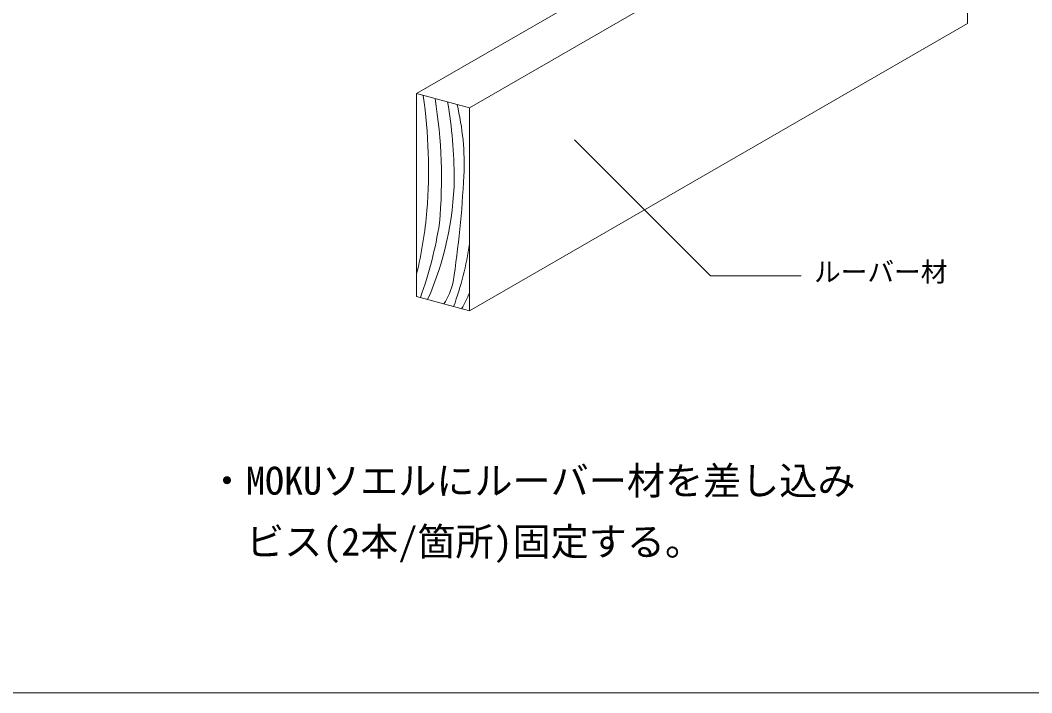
# Model space of a CAD drawing. Units: millimetres on the paper. Extents: x -205 to 205, y -143 to 143.
# Drawn here: x 38.81 to 88.6, y -40.65 to -7.53 of the extents above; entities that cross this region are included whole.
import ezdxf
from ezdxf.enums import TextEntityAlignment as Align

# ---------------------------------------------------------------- set-up
doc = ezdxf.new("R2010")
doc.units = ezdxf.units.MM
for name, color, linetype, lineweight in [('4-6_文字__矢印', 7, 'Continuous', 18), ('4-D_パネル', 4, 'Continuous', 18), ('F-3_野縁', 3, 'Continuous', 18)]:
    doc.layers.add(name, color=color, linetype=linetype, lineweight=lineweight)
doc.styles.add('ＭＳ ゴシック', font='')
doc.styles.get('ＭＳ ゴシック').set_extended_font_data('MS Gothic')

msp = doc.modelspace()

# ---------------------------------------------------------------- linework, layer by layer
at = {"layer": '4-6_文字__矢印'}
msp.add_lwpolyline([(77.255, -20.113), (72.794, -20.113), (66.101, -13.42)], dxfattribs=at)
at = {"layer": '4-D_パネル'}
for p, q in [((60.927, -11.84), (85.439, 2.312)), ((85.439, 2.312), (85.439, -7.688)), ((58.319, -11.141), (77.553, -0.036)), ((60.927, -21.84), (85.439, -7.688)), ((58.319, -11.141), (58.319, -21.141)), ((58.319, -11.141), (60.927, -11.84)), ((60.927, -11.84), (60.927, -21.84)), ((58.319, -21.141), (60.927, -21.84))]:
    msp.add_line(p, q, dxfattribs=at)
for centre, radius, start, end in [((33.062, -14.908), 25.849, 355.5684, 8.1835), ((34.544, -15.328), 25.004, 354.9641, 9.0714), ((36.753, -15.46), 23.427, 0.2719, 9.6036), ((48.332, -14.592), 12.332, 357.1741, 13.6815), ((44.702, -15.046), 15.481, 336.222, 358.881), ((11.627, -12.839), 49.079, 351.1213, 357.2425), ((39.313, -15.303), 19.586, 346.018, 355.3065), ((39.842, -14.443), 19.85, 340.1245, 351.0736), ((45.129, -16.204), 15.97, 340.1341, 351.569), ((56.901, -19.709), 3.294, 327.0304, 347.6285), ((53.681, -17.861), 7.88, 330.5378, 336.8502)]:
    msp.add_arc(centre, radius, start, end, dxfattribs=at)
at = {"layer": 'F-3_野縁'}
msp.add_line((-45.25, -40.65), (191, -40.65), dxfattribs=at)

# ---------------------------------------------------------------- texts
at = {"layer": '4-6_文字__矢印', "style": 'ＭＳ ゴシック'}
for s, height, p in [('ルーバー材', 0.9622, (77.89, -20.688)), ('・MOKUソエルにルーバー材を差し込み', 1.375, (48.054, -31.306)), ('\u3000ビス(2本/箇所)固定する。', 1.375, (48.054, -34.306))]:
    msp.add_text(s, height=height, dxfattribs=at).set_placement(p, align=Align.BOTTOM_LEFT)

doc.saveas('drawing.dxf')
